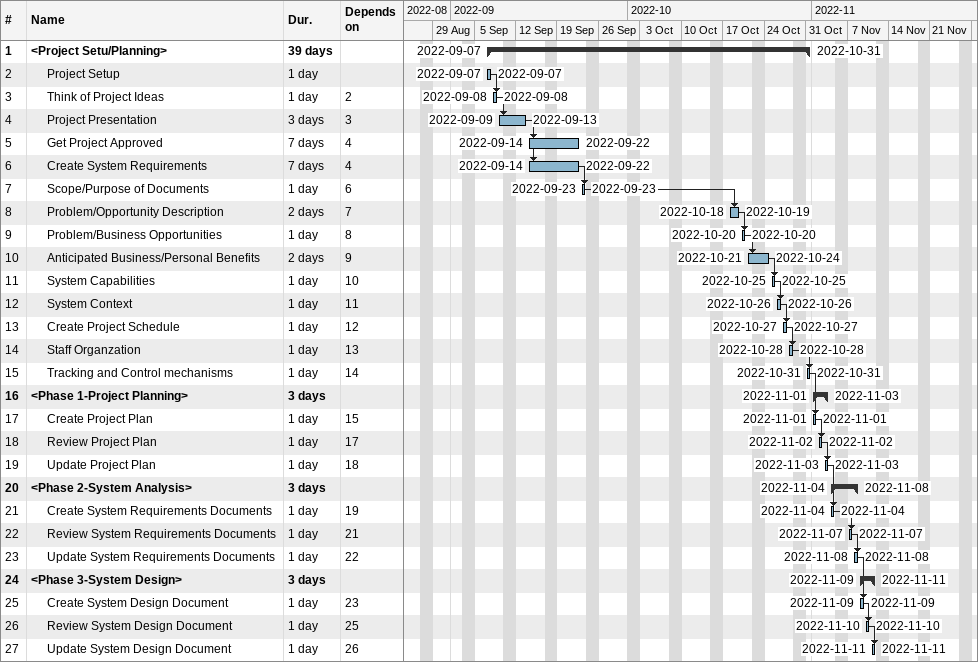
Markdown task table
| ID | Level | Task | Duration | Start | Finish | Predecessors |
|---|---|---|---|---|---|---|
| 1 | 1 | **<Project Setu/Planning>** | 39d | 2022-09-07 | 2022-10-31 |  |
| 2 | 2 | Project Setup | 1d | 2022-09-07 | 2022-09-07 |  |
| 3 | 2 | Think of Project Ideas | 1d | 2022-09-08 | 2022-09-08 | 2 |
| 4 | 2 | Project Presentation | 3d | 2022-09-09 | 2022-09-13 | 3 |
| 5 | 2 | Get Project Approved | 7d | 2022-09-14 | 2022-09-22 | 4 |
| 6 | 2 | Create System Requirements | 7d | 2022-09-14 | 2022-09-22 | 4 |
| 7 | 2 | Scope/Purpose of Documents | 1d | 2022-09-23 | 2022-09-23 | 6 |
| 8 | 2 | Problem/Opportunity Description | 2d | 2022-10-18 | 2022-10-19 | 7 |
| 9 | 2 | Problem/Business Opportunities | 1d | 2022-10-20 | 2022-10-20 | 8 |
| 10 | 2 | Anticipated Business/Personal Benefits | 2d | 2022-10-21 | 2022-10-24 | 9 |
| 11 | 2 | System Capabilities | 1d | 2022-10-25 | 2022-10-25 | 10 |
| 12 | 2 | System Context | 1d | 2022-10-26 | 2022-10-26 | 11 |
| 13 | 2 | Create Project Schedule | 1d | 2022-10-27 | 2022-10-27 | 12 |
| 14 | 2 | Staff Organzation | 1d | 2022-10-28 | 2022-10-28 | 13 |
| 15 | 2 | Tracking and Control mechanisms | 1d | 2022-10-31 | 2022-10-31 | 14 |
| 16 | 1 | **<Phase 1-Project Planning>** | 3d | 2022-11-01 | 2022-11-03 |  |
| 17 | 2 | Create Project Plan | 1d | 2022-11-01 | 2022-11-01 | 15 |
| 18 | 2 | Review Project Plan | 1d | 2022-11-02 | 2022-11-02 | 17 |
| 19 | 2 | Update Project Plan | 1d | 2022-11-03 | 2022-11-03 | 18 |
| 20 | 1 | **<Phase 2-System Analysis>** | 3d | 2022-11-04 | 2022-11-08 |  |
| 21 | 2 | Create System Requirements Documents | 1d | 2022-11-04 | 2022-11-04 | 19 |
| 22 | 2 | Review System Requirements Documents | 1d | 2022-11-07 | 2022-11-07 | 21 |
| 23 | 2 | Update System Requirements Documents | 1d | 2022-11-08 | 2022-11-08 | 22 |
| 24 | 1 | **<Phase 3-System Design>** | 3d | 2022-11-09 | 2022-11-11 |  |
| 25 | 2 | Create System Design Document | 1d | 2022-11-09 | 2022-11-09 | 23 |
| 26 | 2 | Review System Design Document | 1d | 2022-11-10 | 2022-11-10 | 25 |
| 27 | 2 | Update System Design Document | 1d | 2022-11-11 | 2022-11-11 | 26 |
